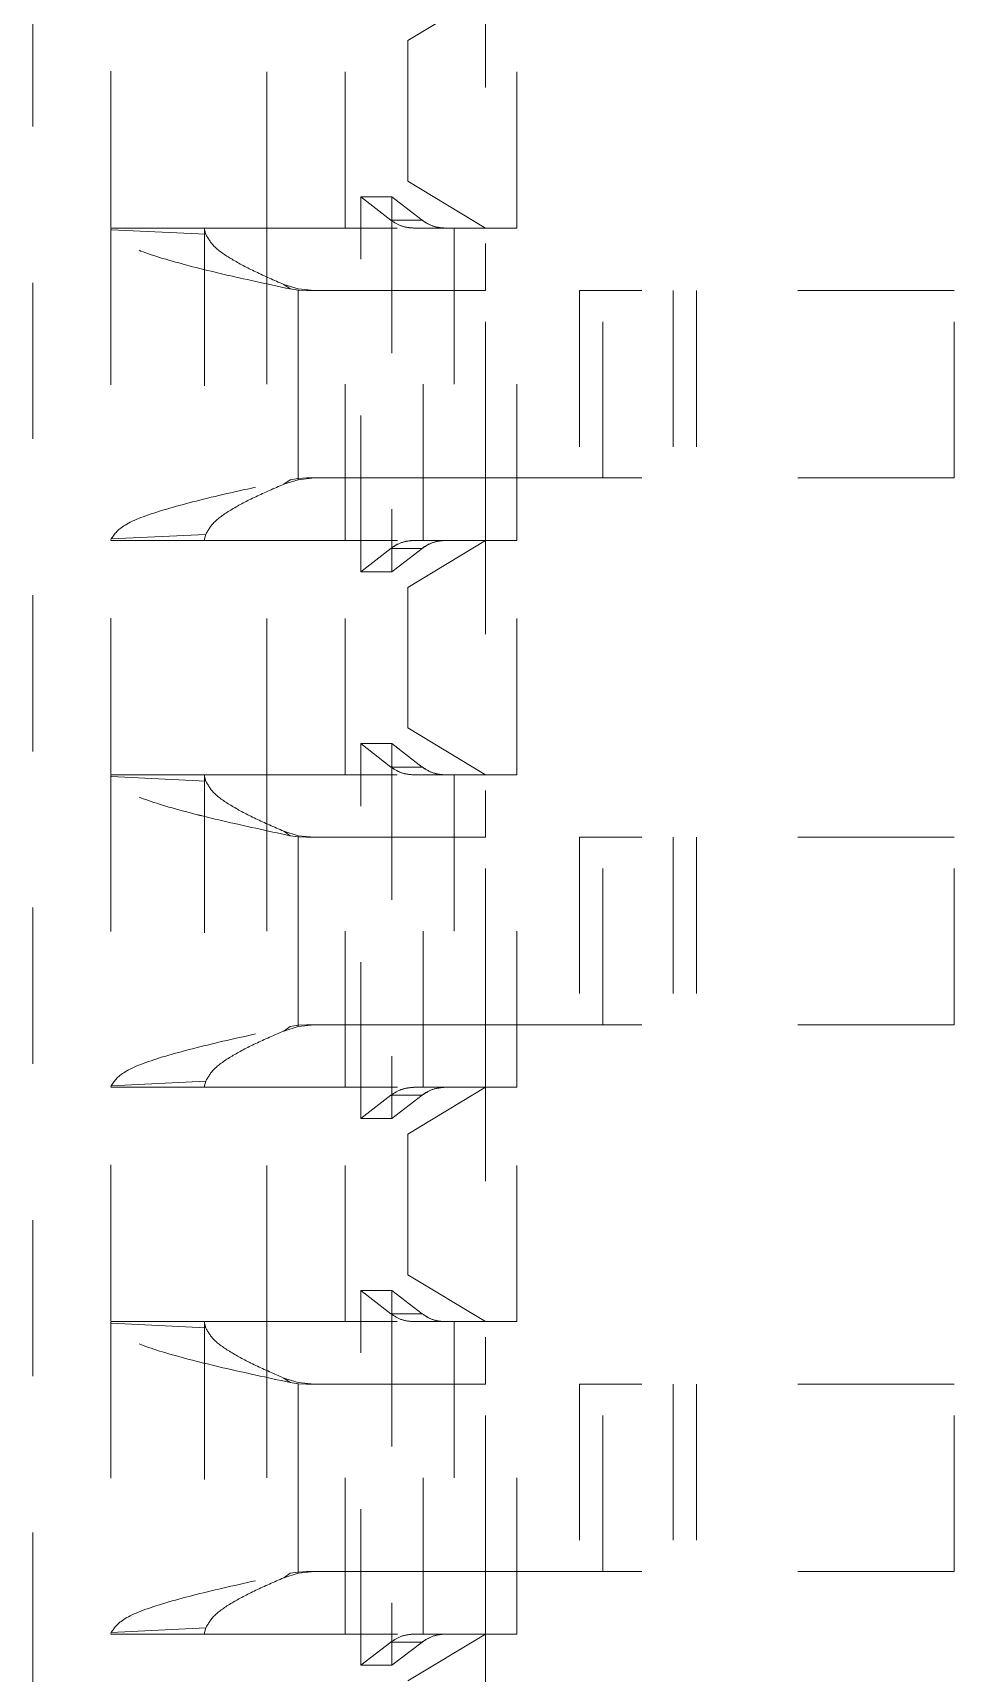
# Model space of a CAD drawing. Header units: millimetres. Extents: x 35 to 332, y 141 to 455.
# Drawn here: x 156.14 to 159.09, y 225.56 to 230.81 of the extents above; entities that cross this region are included whole.
import ezdxf

# ---------------------------------------------------------------- set-up
doc = ezdxf.new("R2010")
doc.units = ezdxf.units.MM
doc.linetypes.add('HIDDEN', pattern=[0.2, 0.1, -0.1])

# ---------------------------------------------------------------- blocks, each defined once
blk = doc.blocks.new('DFSADVS')
at = {"color": 0, "linetype": 'HIDDEN', "lineweight": 18}
for p, q in [((722.4554, -196.5293), (722.3354, -196.5293)), ((722.3354, -196.5293), (722.3354, -196.7543)), ((722.4554, -196.5293), (722.4554, -196.7543)), ((722.8054, -196.5293), (722.6854, -196.5293)), ((722.6854, -196.5293), (722.6854, -196.7543)), ((722.8054, -196.5293), (722.8054, -196.7543)), ((723.0354, -196.5293), (723.0354, -196.7543)), ((723.1554, -196.5293), (723.0354, -196.5293)), ((723.1554, -196.5293), (723.1554, -196.7543)), ((722.3354, -196.6943), (722.4554, -196.6943)), ((722.6854, -196.6943), (722.8054, -196.6943)), ((723.0354, -196.6943), (723.1554, -196.6943)), ((722.3354, -196.7092), (722.4554, -196.7092)), ((722.6854, -196.7092), (722.8054, -196.7092)), ((723.0354, -196.7092), (723.1554, -196.7092)), ((722.4554, -196.7543), (722.3354, -196.7543)), ((722.3354, -196.7543), (722.3354, -196.7692)), ((722.4554, -196.7692), (722.4554, -196.7543)), ((722.8054, -196.7543), (722.6854, -196.7543)), ((722.6854, -196.7543), (722.6854, -196.7692)), ((722.8054, -196.7692), (722.8054, -196.7543)), ((723.1554, -196.7543), (723.0354, -196.7543)), ((723.0354, -196.7543), (723.0354, -196.7692)), ((723.1554, -196.7692), (723.1554, -196.7543)), ((722.3354, -196.7692), (722.4554, -196.7692)), ((722.3354, -196.944), (722.3354, -196.7692)), ((722.4554, -196.7692), (722.4554, -196.944)), ((722.6854, -196.7692), (722.8054, -196.7692)), ((722.6854, -196.944), (722.6854, -196.7692)), ((722.8054, -196.7692), (722.8054, -196.944)), ((723.0354, -196.7692), (723.1554, -196.7692)), ((723.0354, -196.944), (723.0354, -196.7692)), ((723.1554, -196.7692), (723.1554, -196.944)), ((722.2954, -196.8093), (722.1454, -196.8093)), ((722.4954, -196.8093), (722.2954, -196.8093)), ((722.2954, -196.8093), (722.2954, -196.8293)), ((722.4954, -196.8293), (722.4954, -196.8093)), ((722.6454, -196.8093), (722.4954, -196.8093)), ((722.8454, -196.8093), (722.6454, -196.8093)), ((722.6454, -196.8093), (722.6454, -196.8293)), ((722.8454, -196.8293), (722.8454, -196.8093)), ((722.9954, -196.8093), (722.8454, -196.8093)), ((723.1954, -196.8093), (722.9954, -196.8093)), ((722.9954, -196.8093), (722.9954, -196.8293)), ((723.1954, -196.8293), (723.1954, -196.8093)), ((723.3454, -196.8093), (723.1954, -196.8093)), ((722.1054, -196.8293), (722.3354, -196.8293)), ((722.1454, -196.8293), (722.1754, -196.8792)), ((722.2654, -196.8792), (722.2954, -196.8293)), ((722.2954, -196.8293), (722.2954, -196.8494)), ((722.3354, -196.8293), (722.3354, -196.944)), ((722.4554, -196.8293), (722.3354, -196.8293)), ((722.4554, -196.944), (722.4554, -196.8293)), ((722.4554, -196.8293), (722.6854, -196.8293)), ((722.4954, -196.8494), (722.4954, -196.8293)), ((722.4954, -196.8293), (722.5254, -196.8792)), ((722.6154, -196.8792), (722.6454, -196.8293)), ((722.6454, -196.8293), (722.6454, -196.8494)), ((722.6854, -196.8293), (722.6854, -196.944)), ((722.8054, -196.8293), (722.6854, -196.8293)), ((722.8054, -196.944), (722.8054, -196.8293)), ((722.8054, -196.8293), (723.0354, -196.8293)), ((722.8454, -196.8494), (722.8454, -196.8293)), ((722.8454, -196.8293), (722.8754, -196.8792)), ((722.9654, -196.8792), (722.9954, -196.8293)), ((722.9954, -196.8293), (722.9954, -196.8494)), ((723.0354, -196.8293), (723.0354, -196.944)), ((723.1554, -196.8293), (723.0354, -196.8293)), ((723.1554, -196.944), (723.1554, -196.8293)), ((723.1554, -196.8293), (723.3854, -196.8293)), ((723.1954, -196.8494), (723.1954, -196.8293)), ((723.1954, -196.8293), (723.2254, -196.8792)), ((722.2954, -196.8494), (722.4954, -196.8494)), ((722.2954, -196.8494), (722.2954, -196.8555)), ((722.4954, -196.8555), (722.4954, -196.8494)), ((722.6454, -196.8494), (722.8454, -196.8494)), ((722.6454, -196.8494), (722.6454, -196.8555)), ((722.8454, -196.8555), (722.8454, -196.8494)), ((722.9954, -196.8494), (723.1954, -196.8494)), ((722.9954, -196.8494), (722.9954, -196.8555)), ((723.1954, -196.8555), (723.1954, -196.8494)), ((722.2954, -196.8555), (722.2954, -196.8755)), ((722.4954, -196.8755), (722.4954, -196.8555)), ((722.6454, -196.8555), (722.6454, -196.8755)), ((722.8454, -196.8755), (722.8454, -196.8555)), ((722.9954, -196.8555), (722.9954, -196.8755)), ((723.1954, -196.8755), (723.1954, -196.8555)), ((722.2754, -196.8893), (722.2904, -196.8699)), ((722.2904, -196.8699), (722.2904, -196.8899)), ((722.4954, -196.8693), (722.2954, -196.8693)), ((722.4954, -196.8693), (722.2954, -196.8693)), ((722.2954, -196.8755), (722.2954, -196.8693)), ((722.4954, -196.8693), (722.4954, -196.8755)), ((722.5005, -196.8699), (722.5154, -196.8893)), ((722.5005, -196.8899), (722.5005, -196.8699)), ((722.6254, -196.8893), (722.6404, -196.8699)), ((722.6404, -196.8699), (722.6404, -196.8899)), ((722.8454, -196.8693), (722.6454, -196.8693)), ((722.8454, -196.8693), (722.6454, -196.8693)), ((722.6454, -196.8755), (722.6454, -196.8693)), ((722.8454, -196.8693), (722.8454, -196.8755)), ((722.8505, -196.8699), (722.8654, -196.8893)), ((722.8505, -196.8899), (722.8505, -196.8699)), ((722.9754, -196.8893), (722.9904, -196.8699)), ((722.9904, -196.8699), (722.9904, -196.8899)), ((723.1954, -196.8693), (722.9954, -196.8693)), ((723.1954, -196.8693), (722.9954, -196.8693)), ((722.9954, -196.8755), (722.9954, -196.8693)), ((723.1954, -196.8693), (723.1954, -196.8755)), ((723.2005, -196.8699), (723.2154, -196.8893)), ((723.2005, -196.8899), (723.2005, -196.8699)), ((722.1754, -196.8792), (722.2654, -196.8792)), ((722.5254, -196.8792), (722.6154, -196.8792)), ((722.8754, -196.8792), (722.9654, -196.8792)), ((722.2754, -196.8893), (722.5154, -196.8893)), ((722.2754, -196.9092), (722.2754, -196.8893)), ((722.2754, -196.9092), (722.2904, -196.8899)), ((722.2954, -196.8859), (722.2954, -196.9193)), ((722.4954, -196.9193), (722.4954, -196.8858)), ((722.5005, -196.8899), (722.5154, -196.9092)), ((722.5154, -196.8893), (722.5154, -196.9092)), ((722.6254, -196.9092), (722.6254, -196.8893)), ((722.6254, -196.8893), (722.8654, -196.8893)), ((722.6254, -196.9092), (722.6404, -196.8899)), ((722.6454, -196.8859), (722.6454, -196.9193)), ((722.8454, -196.9193), (722.8454, -196.8858)), ((722.8505, -196.8899), (722.8654, -196.9092)), ((722.8654, -196.8893), (722.8654, -196.9092)), ((722.9754, -196.9092), (722.9754, -196.8893)), ((722.9754, -196.8893), (723.2154, -196.8893)), ((722.9754, -196.9092), (722.9904, -196.8899)), ((722.9954, -196.8859), (722.9954, -196.9193)), ((723.1954, -196.9193), (723.1954, -196.8858)), ((723.2005, -196.8899), (723.2154, -196.9092)), ((723.2154, -196.8893), (723.2154, -196.9092)), ((722.5154, -196.9092), (722.2754, -196.9092)), ((722.8654, -196.9092), (722.6254, -196.9092)), ((723.2154, -196.9092), (722.9754, -196.9092)), ((722.2954, -196.9193), (722.1454, -196.9193)), ((722.4954, -196.9193), (722.2954, -196.9193)), ((722.2954, -196.9193), (722.2954, -196.9693)), ((722.4954, -196.9693), (722.4954, -196.9193)), ((722.6454, -196.9193), (722.4954, -196.9193)), ((722.8454, -196.9193), (722.6454, -196.9193)), ((722.6454, -196.9193), (722.6454, -196.9693)), ((722.8454, -196.9693), (722.8454, -196.9193)), ((722.9954, -196.9193), (722.8454, -196.9193)), ((723.1954, -196.9193), (722.9954, -196.9193)), ((722.9954, -196.9193), (722.9954, -196.9693)), ((723.1954, -196.9693), (723.1954, -196.9193)), ((723.3454, -196.9193), (723.1954, -196.9193)), ((722.3344, -196.9493), (722.3354, -196.9389)), ((722.3344, -196.9493), (722.3354, -196.9389)), ((722.3354, -196.944), (722.3352, -196.9492)), ((722.3354, -196.944), (722.3352, -196.9493)), ((722.3354, -196.9389), (722.3354, -196.944)), ((722.3354, -196.9389), (722.3354, -196.944)), ((722.4554, -196.9389), (722.4565, -196.9493)), ((722.4554, -196.944), (722.4554, -196.9389)), ((722.4554, -196.9389), (722.4565, -196.9493)), ((722.4554, -196.944), (722.4554, -196.9389)), ((722.4554, -196.944), (722.4557, -196.9492)), ((722.4557, -196.9493), (722.4554, -196.944)), ((722.6844, -196.9493), (722.6854, -196.9389)), ((722.6844, -196.9493), (722.6854, -196.9389)), ((722.6854, -196.944), (722.6852, -196.9492)), ((722.6854, -196.944), (722.6852, -196.9493)), ((722.6854, -196.9389), (722.6854, -196.944)), ((722.6854, -196.9389), (722.6854, -196.944)), ((722.8054, -196.9389), (722.8065, -196.9493)), ((722.8054, -196.944), (722.8054, -196.9389)), ((722.8054, -196.9389), (722.8065, -196.9493)), ((722.8054, -196.944), (722.8054, -196.9389)), ((722.8054, -196.944), (722.8057, -196.9492)), ((722.8057, -196.9493), (722.8054, -196.944)), ((723.0344, -196.9493), (723.0354, -196.9389)), ((723.0344, -196.9493), (723.0354, -196.9389)), ((723.0354, -196.944), (723.0352, -196.9492)), ((723.0354, -196.944), (723.0352, -196.9493)), ((723.0354, -196.9389), (723.0354, -196.944)), ((723.0354, -196.9389), (723.0354, -196.944)), ((723.1554, -196.9389), (723.1565, -196.9493)), ((723.1554, -196.944), (723.1554, -196.9389)), ((723.1554, -196.9389), (723.1565, -196.9493)), ((723.1554, -196.944), (723.1554, -196.9389)), ((723.1554, -196.944), (723.1557, -196.9492)), ((723.1557, -196.9493), (723.1554, -196.944)), ((722.3344, -196.9493), (722.3315, -196.9586)), ((722.3315, -196.9586), (722.3344, -196.9493)), ((722.3315, -196.9586), (722.3344, -196.9544)), ((722.3344, -196.9544), (722.3315, -196.9586)), ((722.3352, -196.9492), (722.3344, -196.9544)), ((722.4565, -196.9493), (722.3344, -196.9493)), ((722.3352, -196.9493), (722.3344, -196.9544)), ((722.3352, -196.9493), (722.4557, -196.9493)), ((722.4554, -196.9493), (722.3354, -196.9493)), ((722.4565, -196.9544), (722.4557, -196.9492)), ((722.4565, -196.9544), (722.4557, -196.9493)), ((722.4594, -196.9586), (722.4565, -196.9493)), ((722.4565, -196.9493), (722.4594, -196.9586)), ((722.4565, -196.9544), (722.4594, -196.9586)), ((722.4594, -196.9586), (722.4565, -196.9544)), ((722.6844, -196.9493), (722.6815, -196.9586)), ((722.6815, -196.9586), (722.6844, -196.9493)), ((722.6815, -196.9586), (722.6844, -196.9544)), ((722.6844, -196.9544), (722.6815, -196.9586)), ((722.6852, -196.9492), (722.6844, -196.9544)), ((722.8065, -196.9493), (722.6844, -196.9493)), ((722.6852, -196.9493), (722.6844, -196.9544)), ((722.6852, -196.9493), (722.8057, -196.9493)), ((722.8054, -196.9493), (722.6854, -196.9493)), ((722.8065, -196.9544), (722.8057, -196.9492)), ((722.8065, -196.9544), (722.8057, -196.9493)), ((722.8094, -196.9586), (722.8065, -196.9493)), ((722.8065, -196.9493), (722.8094, -196.9586)), ((722.8065, -196.9544), (722.8094, -196.9586)), ((722.8094, -196.9586), (722.8065, -196.9544)), ((723.0344, -196.9493), (723.0315, -196.9586)), ((723.0315, -196.9586), (723.0344, -196.9493)), ((723.0315, -196.9586), (723.0344, -196.9544)), ((723.0344, -196.9544), (723.0315, -196.9586)), ((723.0352, -196.9492), (723.0344, -196.9544)), ((723.1565, -196.9493), (723.0344, -196.9493)), ((723.0352, -196.9493), (723.0344, -196.9544)), ((723.0352, -196.9493), (723.1557, -196.9493)), ((723.1554, -196.9493), (723.0354, -196.9493)), ((723.1565, -196.9544), (723.1557, -196.9492)), ((723.1565, -196.9544), (723.1557, -196.9493)), ((723.1594, -196.9586), (723.1565, -196.9493)), ((723.1565, -196.9493), (723.1594, -196.9586)), ((723.1565, -196.9544), (723.1594, -196.9586)), ((723.1594, -196.9586), (723.1565, -196.9544)), ((722.2954, -196.9693), (722.1454, -196.9693)), ((722.2954, -196.9693), (722.4954, -196.9693)), ((722.2954, -196.9693), (722.2954, -197.0093)), ((722.4954, -197.0093), (722.4954, -196.9693)), ((722.6454, -196.9693), (722.4954, -196.9693)), ((722.6454, -196.9693), (722.8454, -196.9693)), ((722.6454, -196.9693), (722.6454, -197.0093)), ((722.8454, -197.0093), (722.8454, -196.9693)), ((722.9954, -196.9693), (722.8454, -196.9693)), ((722.9954, -196.9693), (723.1954, -196.9693)), ((722.9954, -196.9693), (722.9954, -197.0093)), ((723.1954, -197.0093), (723.1954, -196.9693)), ((723.3454, -196.9693), (723.1954, -196.9693)), ((722.2954, -197.0093), (722.2954, -197.0693)), ((722.2965, -197.0093), (722.2954, -197.0093)), ((722.2954, -197.0093), (722.2954, -197.0693)), ((722.2965, -197.0691), (722.2994, -197.0085)), ((722.2994, -197.0085), (722.2965, -197.0093)), ((722.2994, -197.0085), (722.2965, -197.0093)), ((722.2965, -197.0691), (722.2994, -197.0085)), ((722.2965, -197.0093), (722.4944, -197.0093)), ((722.4915, -197.0085), (722.4944, -197.0691)), ((722.4944, -197.0093), (722.4915, -197.0085)), ((722.4944, -197.0093), (722.4915, -197.0085)), ((722.4915, -197.0085), (722.4944, -197.0691)), ((722.4954, -197.0093), (722.4944, -197.0093)), ((722.4954, -197.0693), (722.4954, -197.0093)), ((722.4954, -197.0693), (722.4954, -197.0093)), ((722.6454, -197.0093), (722.6454, -197.0693)), ((722.6465, -197.0093), (722.6454, -197.0093)), ((722.6454, -197.0093), (722.6454, -197.0693)), ((722.6465, -197.0691), (722.6494, -197.0085)), ((722.6494, -197.0085), (722.6465, -197.0093)), ((722.6494, -197.0085), (722.6465, -197.0093)), ((722.6465, -197.0691), (722.6494, -197.0085)), ((722.6465, -197.0093), (722.8444, -197.0093)), ((722.8415, -197.0085), (722.8444, -197.0691)), ((722.8444, -197.0093), (722.8415, -197.0085)), ((722.8444, -197.0093), (722.8415, -197.0085)), ((722.8415, -197.0085), (722.8444, -197.0691)), ((722.8454, -197.0093), (722.8444, -197.0093)), ((722.8454, -197.0693), (722.8454, -197.0093)), ((722.8454, -197.0693), (722.8454, -197.0093)), ((722.9954, -197.0093), (722.9954, -197.0693)), ((722.9965, -197.0093), (722.9954, -197.0093)), ((722.9954, -197.0093), (722.9954, -197.0693)), ((722.9965, -197.0691), (722.9994, -197.0085)), ((722.9994, -197.0085), (722.9965, -197.0093)), ((722.9994, -197.0085), (722.9965, -197.0093)), ((722.9965, -197.0691), (722.9994, -197.0085)), ((722.9965, -197.0093), (723.1944, -197.0093)), ((723.1915, -197.0085), (723.1944, -197.0691)), ((723.1944, -197.0093), (723.1915, -197.0085)), ((723.1944, -197.0093), (723.1915, -197.0085)), ((723.1915, -197.0085), (723.1944, -197.0691)), ((723.1954, -197.0093), (723.1944, -197.0093)), ((723.1954, -197.0693), (723.1954, -197.0093)), ((723.1954, -197.0693), (723.1954, -197.0093)), ((722.2951, -197.0693), (722.1458, -197.0693)), ((722.2965, -197.0691), (722.2957, -197.0693)), ((722.2965, -197.0691), (722.2957, -197.0693)), ((722.2957, -197.0693), (722.4952, -197.0693)), ((722.4944, -197.0691), (722.4952, -197.0693)), ((722.4952, -197.0693), (722.4944, -197.0691)), ((722.6451, -197.0693), (722.4958, -197.0693)), ((722.6465, -197.0691), (722.6457, -197.0693)), ((722.6465, -197.0691), (722.6457, -197.0693)), ((722.6457, -197.0693), (722.8452, -197.0693)), ((722.8444, -197.0691), (722.8452, -197.0693)), ((722.8452, -197.0693), (722.8444, -197.0691)), ((722.9951, -197.0693), (722.8458, -197.0693)), ((722.9965, -197.0691), (722.9957, -197.0693)), ((722.9965, -197.0691), (722.9957, -197.0693)), ((722.9957, -197.0693), (723.1952, -197.0693)), ((723.1944, -197.0691), (723.1952, -197.0693)), ((723.1952, -197.0693), (723.1944, -197.0691)), ((723.3451, -197.0693), (723.1958, -197.0693)), ((714.5304, -197.1193), (723.9604, -197.1193))]:
    blk.add_line(p, q, dxfattribs=at)
for centre, radius, start, end in [((722.2718, -196.8553), 0.0236, 321.7497, 359.6083), ((722.5191, -196.8553), 0.0237, 180.4322, 218.2097), ((722.6218, -196.8553), 0.0236, 321.7484, 359.5833), ((722.869, -196.8553), 0.0236, 180.3917, 218.2503), ((722.9718, -196.8553), 0.0236, 321.7668, 359.5913), ((723.2191, -196.8553), 0.0236, 180.4041, 218.2509), ((722.2718, -196.8753), 0.0236, 321.7537, 359.6044), ((722.5191, -196.8753), 0.0237, 180.4362, 218.2057), ((722.6218, -196.8753), 0.0236, 321.7524, 359.5793), ((722.8691, -196.8753), 0.0236, 180.3956, 218.2463), ((722.9718, -196.8753), 0.0236, 321.7708, 359.5873), ((723.2191, -196.8753), 0.0236, 180.4081, 218.247)]:
    blk.add_arc(centre, radius, start, end, dxfattribs=at)
for points, knots in [([(722.2904, -196.8699), (722.2918, -196.8677), (722.2948, -196.8632), (722.2952, -196.858), (722.2954, -196.8555)], [0, 0, 0, 0, 0.500023, 1, 1, 1, 1]), ([(722.4954, -196.8555), (722.4957, -196.858), (722.4961, -196.8632), (722.4991, -196.8677), (722.5005, -196.8699)], [0, 0, 0, 0, 0.500038, 1, 1, 1, 1]), ([(722.6404, -196.8699), (722.6418, -196.8677), (722.6448, -196.8632), (722.6452, -196.858), (722.6454, -196.8555)], [0, 0, 0, 0, 0.500008, 1, 1, 1, 1]), ([(722.8454, -196.8555), (722.8457, -196.858), (722.8461, -196.8632), (722.8491, -196.8677), (722.8505, -196.8699)], [0, 0, 0, 0, 0.499977, 1, 1, 1, 1]), ([(722.9904, -196.8699), (722.9918, -196.8677), (722.9948, -196.8632), (722.9952, -196.858), (722.9954, -196.8555)], [0, 0, 0, 0, 0.499962, 1, 1, 1, 1]), ([(723.1954, -196.8555), (723.1957, -196.858), (723.1961, -196.8632), (723.1991, -196.8677), (723.2005, -196.8699)], [0, 0, 0, 0, 0.499985, 1, 1, 1, 1]), ([(722.2904, -196.8899), (722.2918, -196.8877), (722.2948, -196.8832), (722.2952, -196.878), (722.2954, -196.8755)], [0, 0, 0, 0, 0.500023, 1, 1, 1, 1]), ([(722.4954, -196.8755), (722.4957, -196.878), (722.4961, -196.8832), (722.4991, -196.8877), (722.5005, -196.8899)], [0, 0, 0, 0, 0.500038, 1, 1, 1, 1]), ([(722.6404, -196.8899), (722.6418, -196.8877), (722.6448, -196.8832), (722.6452, -196.878), (722.6454, -196.8755)], [0, 0, 0, 0, 0.500008, 1, 1, 1, 1]), ([(722.8454, -196.8755), (722.8457, -196.878), (722.8461, -196.8832), (722.8491, -196.8877), (722.8505, -196.8899)], [0, 0, 0, 0, 0.499977, 1, 1, 1, 1]), ([(722.9904, -196.8899), (722.9918, -196.8877), (722.9948, -196.8832), (722.9952, -196.878), (722.9954, -196.8755)], [0, 0, 0, 0, 0.499962, 1, 1, 1, 1]), ([(723.1954, -196.8755), (723.1957, -196.878), (723.1961, -196.8832), (723.1991, -196.8877), (723.2005, -196.8899)], [0, 0, 0, 0, 0.499985, 1, 1, 1, 1]), ([(722.4954, -196.9193), (722.4954, -196.9125), (722.4954, -196.9035), (722.4954, -196.8965), (722.4954, -196.8948)], [0, 0, 0, 0, 0.7521235, 1, 1, 1, 1]), ([(722.8454, -196.9193), (722.8454, -196.9125), (722.8454, -196.9035), (722.8454, -196.8965), (722.8454, -196.8948)], [0, 0, 0, 0, 0.7521235, 1, 1, 1, 1]), ([(723.1954, -196.9193), (723.1954, -196.9125), (723.1954, -196.9035), (723.1954, -196.8965), (723.1954, -196.8948)], [0, 0, 0, 0, 0.7521235, 1, 1, 1, 1]), ([(722.2954, -196.8981), (722.2954, -196.8988), (722.2954, -196.9048), (722.2954, -196.9124), (722.2954, -196.9193)], [0, 0, 0, 0, 0.108338, 1, 1, 1, 1]), ([(722.6454, -196.8981), (722.6454, -196.8988), (722.6454, -196.9048), (722.6454, -196.9124), (722.6454, -196.9193)], [0, 0, 0, 0, 0.108338, 1, 1, 1, 1]), ([(722.9954, -196.8981), (722.9954, -196.8988), (722.9954, -196.9048), (722.9954, -196.9124), (722.9954, -196.9193)], [0, 0, 0, 0, 0.108338, 1, 1, 1, 1]), ([(722.3344, -196.9544), (722.3312, -196.9692), (722.3249, -196.9987), (722.3154, -197.0359), (722.306, -197.0624), (722.2997, -197.0669), (722.2965, -197.0691)], [0, 0, 0, 0, 0.250012, 0.499997, 0.750003, 1, 1, 1, 1]), ([(722.3344, -196.9544), (722.3312, -196.9692), (722.3249, -196.9987), (722.3154, -197.0359), (722.306, -197.0624), (722.2997, -197.0669), (722.2965, -197.0691)], [0, 0, 0, 0, 0.249992, 0.499993, 0.75, 1, 1, 1, 1]), ([(722.3315, -196.9586), (722.3288, -196.9647), (722.3235, -196.977), (722.3154, -196.9923), (722.3074, -197.0039), (722.3021, -197.007), (722.2994, -197.0085)], [0, 0, 0, 0, 0.249979, 0.500009, 0.749996, 1, 1, 1, 1]), ([(722.3315, -196.9586), (722.3288, -196.9647), (722.3235, -196.977), (722.3154, -196.9923), (722.3074, -197.0039), (722.3021, -197.007), (722.2994, -197.0085)], [0, 0, 0, 0, 0.249979, 0.500009, 0.749996, 1, 1, 1, 1]), ([(722.4944, -197.0691), (722.4912, -197.0669), (722.4849, -197.0624), (722.4755, -197.0359), (722.466, -196.9987), (722.4597, -196.9692), (722.4565, -196.9544)], [0, 0, 0, 0, 0.249985, 0.4999944, 0.749985, 1, 1, 1, 1]), ([(722.4944, -197.0691), (722.4912, -197.0669), (722.4849, -197.0624), (722.4755, -197.0359), (722.466, -196.9987), (722.4597, -196.9692), (722.4565, -196.9544)], [0, 0, 0, 0, 0.249998, 0.500003, 0.74999, 1, 1, 1, 1]), ([(722.4594, -196.9586), (722.4621, -196.9647), (722.4674, -196.977), (722.4754, -196.9923), (722.4835, -197.0039), (722.4888, -197.007), (722.4915, -197.0085)], [0, 0, 0, 0, 0.249975, 0.500018, 0.75, 1, 1, 1, 1]), ([(722.4594, -196.9586), (722.4621, -196.9647), (722.4674, -196.977), (722.4754, -196.9923), (722.4835, -197.0039), (722.4888, -197.007), (722.4915, -197.0085)], [0, 0, 0, 0, 0.249987, 0.500042, 0.750036, 1, 1, 1, 1]), ([(722.6844, -196.9544), (722.6812, -196.9692), (722.6749, -196.9987), (722.6654, -197.0359), (722.656, -197.0624), (722.6497, -197.0669), (722.6465, -197.0691)], [0, 0, 0, 0, 0.2500148, 0.4999987, 0.7500042, 1, 1, 1, 1]), ([(722.6844, -196.9544), (722.6812, -196.9692), (722.6749, -196.9987), (722.6654, -197.0359), (722.656, -197.0624), (722.6497, -197.0669), (722.6465, -197.0691)], [0, 0, 0, 0, 0.2499957, 0.4999953, 0.7500013, 1, 1, 1, 1]), ([(722.6815, -196.9586), (722.6788, -196.9647), (722.6735, -196.977), (722.6654, -196.9923), (722.6574, -197.0039), (722.6521, -197.007), (722.6494, -197.0085)], [0, 0, 0, 0, 0.249979, 0.500009, 0.749996, 1, 1, 1, 1]), ([(722.6815, -196.9586), (722.6788, -196.9647), (722.6735, -196.977), (722.6654, -196.9923), (722.6574, -197.0039), (722.6521, -197.007), (722.6494, -197.0085)], [0, 0, 0, 0, 0.249979, 0.500009, 0.749996, 1, 1, 1, 1]), ([(722.8444, -197.0691), (722.8412, -197.0669), (722.8349, -197.0624), (722.8254, -197.0359), (722.816, -196.9987), (722.8097, -196.9692), (722.8065, -196.9544)], [0, 0, 0, 0, 0.2499861, 0.4999965, 0.749984, 1, 1, 1, 1]), ([(722.8444, -197.0691), (722.8412, -197.0669), (722.8349, -197.0624), (722.8254, -197.0359), (722.816, -196.9987), (722.8097, -196.9692), (722.8065, -196.9544)], [0, 0, 0, 0, 0.2499987, 0.5000047, 0.749989, 1, 1, 1, 1]), ([(722.8094, -196.9586), (722.8121, -196.9647), (722.8174, -196.977), (722.8254, -196.9923), (722.8335, -197.0039), (722.8388, -197.007), (722.8415, -197.0085)], [0, 0, 0, 0, 0.249979, 0.500009, 0.749996, 1, 1, 1, 1]), ([(722.8094, -196.9586), (722.8121, -196.9647), (722.8174, -196.977), (722.8254, -196.9923), (722.8335, -197.0039), (722.8388, -197.007), (722.8415, -197.0085)], [0, 0, 0, 0, 0.249987, 0.500024, 0.750018, 1, 1, 1, 1]), ([(723.0344, -196.9544), (723.0312, -196.9692), (723.0249, -196.9987), (723.0154, -197.0359), (723.006, -197.0624), (722.9997, -197.0669), (722.9965, -197.0691)], [0, 0, 0, 0, 0.250011, 0.4999976, 0.7500037, 1, 1, 1, 1]), ([(723.0344, -196.9544), (723.0312, -196.9692), (723.0249, -196.9987), (723.0154, -197.0359), (723.006, -197.0624), (722.9997, -197.0669), (722.9965, -197.0691)], [0, 0, 0, 0, 0.249992, 0.499994, 0.750001, 1, 1, 1, 1]), ([(723.0315, -196.9586), (723.0288, -196.9647), (723.0235, -196.977), (723.0154, -196.9923), (723.0074, -197.0039), (723.0021, -197.007), (722.9994, -197.0085)], [0, 0, 0, 0, 0.249977, 0.500014, 0.749998, 1, 1, 1, 1]), ([(723.0315, -196.9586), (723.0288, -196.9647), (723.0235, -196.977), (723.0154, -196.9923), (723.0074, -197.0039), (723.0021, -197.007), (722.9994, -197.0085)], [0, 0, 0, 0, 0.249977, 0.500014, 0.749998, 1, 1, 1, 1]), ([(723.1944, -197.0691), (723.1912, -197.0669), (723.1849, -197.0624), (723.1754, -197.0359), (723.166, -196.9987), (723.1597, -196.9692), (723.1565, -196.9544)], [0, 0, 0, 0, 0.249986, 0.499995, 0.749982, 1, 1, 1, 1]), ([(723.1944, -197.0691), (723.1912, -197.0669), (723.1849, -197.0624), (723.1754, -197.0359), (723.166, -196.9987), (723.1597, -196.9692), (723.1565, -196.9544)], [0, 0, 0, 0, 0.249998, 0.500004, 0.74999, 1, 1, 1, 1]), ([(723.1594, -196.9586), (723.1621, -196.9647), (723.1674, -196.977), (723.1754, -196.9923), (723.1835, -197.0039), (723.1888, -197.007), (723.1915, -197.0085)], [0, 0, 0, 0, 0.249986, 0.500014, 0.749998, 1, 1, 1, 1]), ([(723.1594, -196.9586), (723.1621, -196.9647), (723.1674, -196.977), (723.1754, -196.9923), (723.1835, -197.0039), (723.1888, -197.007), (723.1915, -197.0085)], [0, 0, 0, 0, 0.249996, 0.500033, 0.750027, 1, 1, 1, 1]), ([(722.2954, -197.0093), (722.2954, -197.0087), (722.2954, -197.0074), (722.2954, -196.9982), (722.2954, -196.985), (722.2954, -196.9745), (722.2954, -196.9693)], [0, 0, 0, 0, 0.250005, 0.500017, 0.749998, 1, 1, 1, 1]), ([(722.4954, -196.9693), (722.4954, -196.9745), (722.4954, -196.985), (722.4954, -196.9982), (722.4954, -197.0074), (722.4954, -197.0087), (722.4954, -197.0093)], [0, 0, 0, 0, 0.250002, 0.499983, 0.749995, 1, 1, 1, 1]), ([(722.6454, -197.0093), (722.6454, -197.0087), (722.6454, -197.0074), (722.6454, -196.9982), (722.6454, -196.985), (722.6454, -196.9745), (722.6454, -196.9693)], [0, 0, 0, 0, 0.250005, 0.500017, 0.749998, 1, 1, 1, 1]), ([(722.8454, -196.9693), (722.8454, -196.9745), (722.8454, -196.985), (722.8454, -196.9982), (722.8454, -197.0074), (722.8454, -197.0087), (722.8454, -197.0093)], [0, 0, 0, 0, 0.250002, 0.499983, 0.749995, 1, 1, 1, 1]), ([(722.9954, -197.0093), (722.9954, -197.0087), (722.9954, -197.0074), (722.9954, -196.9982), (722.9954, -196.985), (722.9954, -196.9745), (722.9954, -196.9693)], [0, 0, 0, 0, 0.250005, 0.500017, 0.749998, 1, 1, 1, 1]), ([(723.1954, -196.9693), (723.1954, -196.9745), (723.1954, -196.985), (723.1954, -196.9982), (723.1954, -197.0074), (723.1954, -197.0087), (723.1954, -197.0093)], [0, 0, 0, 0, 0.250002, 0.499983, 0.749995, 1, 1, 1, 1])]:
    blk.add_open_spline(points, degree=3, knots=knots, dxfattribs=at)

msp = doc.modelspace()

# ---------------------------------------------------------------- block references
at = {"xscale": 5, "yscale": 5, "zscale": 5, "rotation": 270}
msp.add_blockref('DFSADVS', (1141.7362, 3841.6624), dxfattribs=at)

doc.saveas('drawing.dxf')
